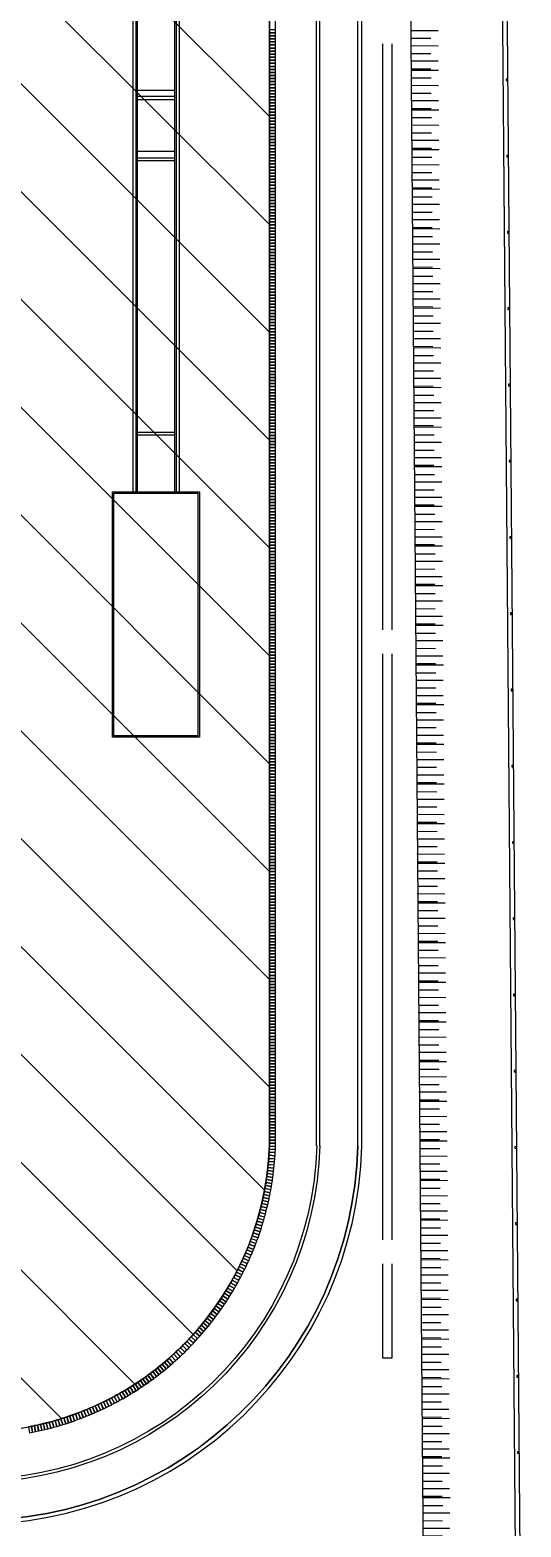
# Model space of a CAD drawing. Header units: inches. Extents: x 542650 to 544515, y 9574150 to 9574595.
# Drawn here: x 544431.55 to 544447.65, y 9574462.69 to 9574511.77 of the extents above; entities that cross this region are included whole.
import ezdxf

# ---------------------------------------------------------------- set-up
doc = ezdxf.new("R2010")
doc.units = ezdxf.units.IN
doc.header["$MEASUREMENT"] = 0
doc.layers.add('I-ARQ', color=8, linetype='Continuous')
doc.layers.add('SANIT', color=3, linetype='Continuous')

# ---------------------------------------------------------------- blocks, each defined once
blk = doc.blocks.new('TALUDE 02')
at = {"layer": 'I-ARQ'}
for p, q in [((-0.5, -0.006), (-0.507, 0.645)), ((-0.243, -0.013), (-0.253, 0.89)), ((0, 0), (-0.007, 0.651)), ((0.257, -0.007), (0.247, 0.895)), ((0.5, 0.006), (0.493, 0.657)), ((0.757, -0.001), (0.747, 0.901))]:
    blk.add_line(p, q, dxfattribs=at)
blk = doc.blocks.new('CERCA')
blk.add_lwpolyline([(-0.025, 0), (0.025, 0), (0.025, -0.06), (-0.025, -0.06)], close=True)
blk = doc.blocks.new('PISO TIJOLINHO')
at = {"layer": 'I-ARQ'}
blk.add_lwpolyline([(-0.05, 0), (-0.05, 0.2), (0.05, 0.2), (0.05, 0)], close=True, dxfattribs=at)
blk = doc.blocks.new('BL PRAÇA')
at = {"layer": 'I-ARQ'}
for p, q in [((464467.816, 9296021.999), (464370.56, 9296022.78)), ((464386.13, 9296020.756), (464454.302, 9296020.756)), ((464386.13, 9296020.626), (464454.302, 9296020.626)), ((464386.147, 9296019.376), (464454.285, 9296019.376)), ((464386.148, 9296019.276), (464454.283, 9296019.276)), ((464386.167, 9296017.926), (464454.264, 9296017.926)), ((464386.167, 9296017.726), (464454.261, 9296017.726))]:
    blk.add_line(p, q, dxfattribs=at)
for points in [[(464368.831, 9296025.977), (464470.316, 9296025.139)], [(464418.306, 9295898.619), (464371.786, 9295906.647), (464368.831, 9296025.977), (464470.316, 9296025.139), (464470.316, 9295889.644), (464428.161, 9295896.919)], [(464371.933, 9295906.774), (464368.985, 9296025.826), (464470.166, 9296024.99), (464470.166, 9295889.822)], [(464418.332, 9295898.767), (464371.933, 9295906.774), (464368.985, 9296025.826), (464470.166, 9296024.99), (464470.166, 9295889.822), (464428.186, 9295897.066)]]:
    blk.add_lwpolyline(points, dxfattribs=at)
for points in [[(464402.925, 9295918, -0.22074), (464380.66, 9295917.946, -0.071297), (464379.065, 9295918.979, -0.143294), (464377.036, 9295922.149, -0.071289), (464376.766, 9295924.031), (464376.766, 9296008.031, -0.405192), (464386.167, 9296017.726), (464454.256, 9296017.727, -0.405471), (464463.666, 9296008.031), (464463.666, 9295908.031, -0.292611), (464459.772, 9295901.946, -0.170288), (464454.651, 9295901.46, -0.170293), (464450.348, 9295904.278, 0.384147), (464439.642, 9295906.268, 0.384145), (464436.554, 9295895.825), (464428.023, 9295897.297), (464427.929, 9295896.755), (464470.516, 9295889.407), (464470.516, 9296024.938), (464472.366, 9296024.931)], [(464381.474, 9295917.262, -1.627198), (464373.736, 9295913.468), (464373.736, 9296007.924, -0.408852), (464386.126, 9296020.756, -0.408852)], [(464380.535, 9295917.674, -1.841362), (464373.866, 9295913.468), (464373.866, 9296007.925, -0.408864), (464386.13, 9296020.626, -0.013343)]]:
    blk.add_lwpolyline(points, format="xyb", dxfattribs=at)
for radius, start, end in [(12.6, 91.5289, 180.4805), (11.35, 91.6102, 180.3786), (11.25, 91.6173, 180)]:
    blk.add_arc((464386.466, 9296008.031), radius, start, end, dxfattribs=at)
for name, p, rotation in [('CERCA', (464376.092, 9296025.917), 359.5269783045455), ('CERCA', (464378.592, 9296025.896), 359.5269783045455), ('CERCA', (464381.092, 9296025.876), 359.5269783045455), ('CERCA', (464383.592, 9296025.855), 359.5269783045455), ('CERCA', (464386.092, 9296025.835), 359.5269783045455), ('CERCA', (464388.592, 9296025.814), 359.5269783045455), ('CERCA', (464391.092, 9296025.793), 359.5269783045455), ('CERCA', (464393.592, 9296025.773), 359.5269783045455), ('CERCA', (464396.092, 9296025.752), 359.5269783045455), ('CERCA', (464398.592, 9296025.731), 359.5269783045455), ('CERCA', (464401.092, 9296025.711), 359.5269783045455), ('CERCA', (464403.592, 9296025.69), 359.5269783045455), ('CERCA', (464406.091, 9296025.669), 359.5269783045455), ('CERCA', (464408.591, 9296025.649), 359.5269783045455), ('CERCA', (464411.091, 9296025.628), 359.5269783045455), ('CERCA', (464413.591, 9296025.608), 359.5269783045455), ('CERCA', (464416.091, 9296025.587), 359.5269783045455), ('CERCA', (464418.591, 9296025.566), 359.5269783045455), ('CERCA', (464421.091, 9296025.546), 359.5269783045455), ('TALUDE 02', (464373.858, 9296022.754), 359.5398975895657), ('TALUDE 02', (464375.158, 9296022.743), 359.5398975895657), ('TALUDE 02', (464376.458, 9296022.733), 359.5398975895657), ('TALUDE 02', (464377.758, 9296022.722), 359.5398975895657), ('TALUDE 02', (464379.058, 9296022.712), 359.5398975895657), ('TALUDE 02', (464380.358, 9296022.701), 359.5398975895657), ('TALUDE 02', (464381.658, 9296022.691), 359.5398975895657), ('TALUDE 02', (464382.958, 9296022.68), 359.5398975895657), ('TALUDE 02', (464384.258, 9296022.67), 359.5398975895657), ('TALUDE 02', (464385.558, 9296022.66), 359.5398975895657), ('TALUDE 02', (464386.858, 9296022.649), 359.5398975895657), ('TALUDE 02', (464388.158, 9296022.639), 359.5398975895657), ('TALUDE 02', (464389.458, 9296022.628), 359.5398975895657), ('TALUDE 02', (464390.758, 9296022.618), 359.5398975895657), ('TALUDE 02', (464392.058, 9296022.607), 359.5398975895657), ('TALUDE 02', (464393.358, 9296022.597), 359.5398975895657), ('TALUDE 02', (464394.658, 9296022.587), 359.5398975895657), ('TALUDE 02', (464395.957, 9296022.576), 359.5398975895657), ('TALUDE 02', (464397.257, 9296022.566), 359.5398975895657), ('TALUDE 02', (464398.557, 9296022.555), 359.5398975895657), ('TALUDE 02', (464399.857, 9296022.545), 359.5398975895657), ('TALUDE 02', (464401.157, 9296022.534), 359.5398975895657), ('TALUDE 02', (464402.457, 9296022.524), 359.5398975895657), ('TALUDE 02', (464403.757, 9296022.513), 359.5398975895657), ('TALUDE 02', (464405.057, 9296022.503), 359.5398975895657), ('TALUDE 02', (464406.357, 9296022.493), 359.5398975895657), ('TALUDE 02', (464407.657, 9296022.482), 359.5398975895657), ('TALUDE 02', (464408.957, 9296022.472), 359.5398975895657), ('TALUDE 02', (464410.257, 9296022.461), 359.5398975895657), ('TALUDE 02', (464411.557, 9296022.451), 359.5398975895657), ('TALUDE 02', (464412.857, 9296022.44), 359.5398975895657), ('TALUDE 02', (464414.157, 9296022.43), 359.5398975895657), ('TALUDE 02', (464415.457, 9296022.419), 359.5398975895657), ('TALUDE 02', (464416.757, 9296022.409), 359.5398975895657), ('TALUDE 02', (464418.057, 9296022.399), 359.5398975895657), ('TALUDE 02', (464419.357, 9296022.388), 359.5398975895657), ('TALUDE 02', (464420.657, 9296022.378), 359.5398975895657), ('TALUDE 02', (464421.957, 9296022.367), 359.5398975895657), ('PISO TIJOLINHO', (464384.498, 9296017.529), 11.70396474823891), ('PISO TIJOLINHO', (464384.597, 9296017.549), 11.11330157763371), ('PISO TIJOLINHO', (464384.695, 9296017.568), 10.52263840702832), ('PISO TIJOLINHO', (464384.793, 9296017.586), 9.931975236423108), ('PISO TIJOLINHO', (464384.892, 9296017.602), 9.341312065817812), ('PISO TIJOLINHO', (464384.99, 9296017.618), 8.750648895212507), ('PISO TIJOLINHO', (464385.089, 9296017.633), 8.15998572460729), ('PISO TIJOLINHO', (464385.188, 9296017.647), 7.569322554001993), ('PISO TIJOLINHO', (464385.288, 9296017.659), 6.978659383396767), ('PISO TIJOLINHO', (464385.387, 9296017.671), 6.387996212791469), ('PISO TIJOLINHO', (464385.486, 9296017.681), 5.797333042186247), ('PISO TIJOLINHO', (464385.586, 9296017.691), 5.206669871580953), ('PISO TIJOLINHO', (464385.686, 9296017.7), 4.616006700975738), ('PISO TIJOLINHO', (464385.785, 9296017.707), 4.025343530370436), ('PISO TIJOLINHO', (464385.885, 9296017.714), 3.434680359765218), ('PISO TIJOLINHO', (464385.985, 9296017.719), 2.844017189159919), ('PISO TIJOLINHO', (464386.085, 9296017.724), 2.253354018554619), ('PISO TIJOLINHO', (464386.185, 9296017.726), 0.0001131311173379733), ('PISO TIJOLINHO', (464386.285, 9296017.726), 0.0001131311173379733), ('PISO TIJOLINHO', (464386.385, 9296017.726), 0.0001131311173379733), ('PISO TIJOLINHO', (464386.485, 9296017.726), 0.0001131311173379733), ('PISO TIJOLINHO', (464386.585, 9296017.726), 0.0001131311173379733), ('PISO TIJOLINHO', (464386.685, 9296017.726), 0.0001131311173379733), ('PISO TIJOLINHO', (464386.785, 9296017.726), 0.0001131311173379733), ('PISO TIJOLINHO', (464386.885, 9296017.726), 0.0001131311173379733), ('PISO TIJOLINHO', (464386.985, 9296017.726), 0.0001131311173379733), ('PISO TIJOLINHO', (464387.085, 9296017.726), 0.0001131311173379733), ('PISO TIJOLINHO', (464387.185, 9296017.726), 0.0001131311173379733), ('PISO TIJOLINHO', (464387.285, 9296017.726), 0.0001131311173379733), ('PISO TIJOLINHO', (464387.385, 9296017.726), 0.0001131311173379733), ('PISO TIJOLINHO', (464387.485, 9296017.726), 0.0001131311173379733), ('PISO TIJOLINHO', (464387.585, 9296017.726), 0.0001131311173379733), ('PISO TIJOLINHO', (464387.685, 9296017.726), 0.0001131311173379733), ('PISO TIJOLINHO', (464387.785, 9296017.726), 0.0001131311173379733), ('PISO TIJOLINHO', (464387.885, 9296017.726), 0.0001131311173379733), ('PISO TIJOLINHO', (464387.985, 9296017.726), 0.0001131311173379733), ('PISO TIJOLINHO', (464388.085, 9296017.726), 0.0001131311173379733), ('PISO TIJOLINHO', (464388.185, 9296017.726), 0.0001131311173379733), ('PISO TIJOLINHO', (464388.285, 9296017.726), 0.0001131311173379733), ('PISO TIJOLINHO', (464388.385, 9296017.726), 0.0001131311173379733), ('PISO TIJOLINHO', (464388.485, 9296017.726), 0.0001131311173379733), ('PISO TIJOLINHO', (464388.585, 9296017.726), 0.0001131311173379733), ('PISO TIJOLINHO', (464388.685, 9296017.726), 0.0001131311173379733), ('PISO TIJOLINHO', (464388.785, 9296017.726), 0.0001131311173379733), ('PISO TIJOLINHO', (464388.885, 9296017.726), 0.0001131311173379733), ('PISO TIJOLINHO', (464388.985, 9296017.726), 0.0001131311173379733), ('PISO TIJOLINHO', (464389.085, 9296017.726), 0.0001131311173379733), ('PISO TIJOLINHO', (464389.185, 9296017.726), 0.0001131311173379733), ('PISO TIJOLINHO', (464389.285, 9296017.726), 0.0001131311173379733), ('PISO TIJOLINHO', (464389.385, 9296017.726), 0.0001131311173379733), ('PISO TIJOLINHO', (464389.485, 9296017.726), 0.0001131311173379733), ('PISO TIJOLINHO', (464389.585, 9296017.726), 0.0001131311173379733), ('PISO TIJOLINHO', (464389.685, 9296017.726), 0.0001131311173379733), ('PISO TIJOLINHO', (464389.785, 9296017.726), 0.0001131311173379733), ('PISO TIJOLINHO', (464389.885, 9296017.726), 0.0001131311173379733), ('PISO TIJOLINHO', (464389.985, 9296017.726), 0.0001131311173379733), ('PISO TIJOLINHO', (464390.085, 9296017.726), 0.0001131311173379733), ('PISO TIJOLINHO', (464390.185, 9296017.726), 0.0001131311173379733), ('PISO TIJOLINHO', (464390.285, 9296017.726), 0.0001131311173379733), ('PISO TIJOLINHO', (464390.385, 9296017.726), 0.0001131311173379733), ('PISO TIJOLINHO', (464390.485, 9296017.726), 0.0001131311173379733), ('PISO TIJOLINHO', (464390.585, 9296017.726), 0.0001131311173379733), ('PISO TIJOLINHO', (464390.685, 9296017.726), 0.0001131311173379733), ('PISO TIJOLINHO', (464390.785, 9296017.726), 0.0001131311173379733), ('PISO TIJOLINHO', (464390.885, 9296017.726), 0.0001131311173379733), ('PISO TIJOLINHO', (464390.985, 9296017.726), 0.0001131311173379733), ('PISO TIJOLINHO', (464391.085, 9296017.726), 0.0001131311173379733), ('PISO TIJOLINHO', (464391.185, 9296017.726), 0.0001131311173379733), ('PISO TIJOLINHO', (464391.285, 9296017.726), 0.0001131311173379733), ('PISO TIJOLINHO', (464391.385, 9296017.726), 0.0001131311173379733), ('PISO TIJOLINHO', (464391.485, 9296017.726), 0.0001131311173379733), ('PISO TIJOLINHO', (464391.585, 9296017.726), 0.0001131311173379733), ('PISO TIJOLINHO', (464391.685, 9296017.726), 0.0001131311173379733), ('PISO TIJOLINHO', (464391.785, 9296017.726), 0.0001131311173379733), ('PISO TIJOLINHO', (464391.885, 9296017.726), 0.0001131311173379733), ('PISO TIJOLINHO', (464391.985, 9296017.726), 0.0001131311173379733), ('PISO TIJOLINHO', (464392.085, 9296017.726), 0.0001131311173379733), ('PISO TIJOLINHO', (464392.185, 9296017.726), 0.0001131311173379733), ('PISO TIJOLINHO', (464392.285, 9296017.726), 0.0001131311173379733), ('PISO TIJOLINHO', (464392.385, 9296017.726), 0.0001131311173379733), ('PISO TIJOLINHO', (464392.485, 9296017.726), 0.0001131311173379733), ('PISO TIJOLINHO', (464392.585, 9296017.726), 0.0001131311173379733), ('PISO TIJOLINHO', (464392.685, 9296017.726), 0.0001131311173379733), ('PISO TIJOLINHO', (464392.785, 9296017.726), 0.0001131311173379733), ('PISO TIJOLINHO', (464392.885, 9296017.726), 0.0001131311173379733), ('PISO TIJOLINHO', (464392.985, 9296017.726), 0.0001131311173379733), ('PISO TIJOLINHO', (464393.085, 9296017.726), 0.0001131311173379733), ('PISO TIJOLINHO', (464393.185, 9296017.726), 0.0001131311173379733), ('PISO TIJOLINHO', (464393.285, 9296017.726), 0.0001131311173379733), ('PISO TIJOLINHO', (464393.385, 9296017.726), 0.0001131311173379733), ('PISO TIJOLINHO', (464393.485, 9296017.726), 0.0001131311173379733), ('PISO TIJOLINHO', (464393.585, 9296017.726), 0.0001131311173379733), ('PISO TIJOLINHO', (464393.685, 9296017.726), 0.0001131311173379733), ('PISO TIJOLINHO', (464393.785, 9296017.726), 0.0001131311173379733), ('PISO TIJOLINHO', (464393.885, 9296017.726), 0.0001131311173379733), ('PISO TIJOLINHO', (464393.985, 9296017.726), 0.0001131311173379733), ('PISO TIJOLINHO', (464394.085, 9296017.726), 0.0001131311173379733), ('PISO TIJOLINHO', (464394.185, 9296017.726), 0.0001131311173379733), ('PISO TIJOLINHO', (464394.285, 9296017.726), 0.0001131311173379733), ('PISO TIJOLINHO', (464394.385, 9296017.726), 0.0001131311173379733), ('PISO TIJOLINHO', (464394.485, 9296017.726), 0.0001131311173379733), ('PISO TIJOLINHO', (464394.585, 9296017.726), 0.0001131311173379733), ('PISO TIJOLINHO', (464394.685, 9296017.726), 0.0001131311173379733), ('PISO TIJOLINHO', (464394.785, 9296017.726), 0.0001131311173379733), ('PISO TIJOLINHO', (464394.885, 9296017.726), 0.0001131311173379733), ('PISO TIJOLINHO', (464394.985, 9296017.726), 0.0001131311173379733), ('PISO TIJOLINHO', (464395.085, 9296017.726), 0.0001131311173379733), ('PISO TIJOLINHO', (464395.185, 9296017.726), 0.0001131311173379733), ('PISO TIJOLINHO', (464395.285, 9296017.726), 0.0001131311173379733), ('PISO TIJOLINHO', (464395.385, 9296017.726), 0.0001131311173379733), ('PISO TIJOLINHO', (464395.485, 9296017.726), 0.0001131311173379733), ('PISO TIJOLINHO', (464395.585, 9296017.726), 0.0001131311173379733), ('PISO TIJOLINHO', (464395.685, 9296017.726), 0.0001131311173379733), ('PISO TIJOLINHO', (464395.785, 9296017.726), 0.0001131311173379733), ('PISO TIJOLINHO', (464395.885, 9296017.726), 0.0001131311173379733), ('PISO TIJOLINHO', (464395.985, 9296017.726), 0.0001131311173379733), ('PISO TIJOLINHO', (464396.085, 9296017.726), 0.0001131311173379733), ('PISO TIJOLINHO', (464396.185, 9296017.726), 0.0001131311173379733), ('PISO TIJOLINHO', (464396.285, 9296017.726), 0.0001131311173379733), ('PISO TIJOLINHO', (464396.385, 9296017.726), 0.0001131311173379733), ('PISO TIJOLINHO', (464396.485, 9296017.726), 0.0001131311173379733), ('PISO TIJOLINHO', (464396.585, 9296017.726), 0.0001131311173379733), ('PISO TIJOLINHO', (464396.685, 9296017.726), 0.0001131311173379733), ('PISO TIJOLINHO', (464396.785, 9296017.726), 0.0001131311173379733), ('PISO TIJOLINHO', (464396.885, 9296017.726), 0.0001131311173379733), ('PISO TIJOLINHO', (464396.985, 9296017.726), 0.0001131311173379733), ('PISO TIJOLINHO', (464397.085, 9296017.726), 0.0001131311173379733), ('PISO TIJOLINHO', (464397.185, 9296017.726), 0.0001131311173379733), ('PISO TIJOLINHO', (464397.285, 9296017.726), 0.0001131311173379733), ('PISO TIJOLINHO', (464397.385, 9296017.726), 0.0001131311173379733), ('PISO TIJOLINHO', (464397.485, 9296017.726), 0.0001131311173379733), ('PISO TIJOLINHO', (464397.585, 9296017.726), 0.0001131311173379733), ('PISO TIJOLINHO', (464397.685, 9296017.726), 0.0001131311173379733), ('PISO TIJOLINHO', (464397.785, 9296017.726), 0.0001131311173379733), ('PISO TIJOLINHO', (464397.885, 9296017.726), 0.0001131311173379733), ('PISO TIJOLINHO', (464397.985, 9296017.726), 0.0001131311173379733), ('PISO TIJOLINHO', (464398.085, 9296017.726), 0.0001131311173379733), ('PISO TIJOLINHO', (464398.185, 9296017.726), 0.0001131311173379733), ('PISO TIJOLINHO', (464398.285, 9296017.726), 0.0001131311173379733), ('PISO TIJOLINHO', (464398.385, 9296017.726), 0.0001131311173379733), ('PISO TIJOLINHO', (464398.485, 9296017.726), 0.0001131311173379733), ('PISO TIJOLINHO', (464398.585, 9296017.726), 0.0001131311173379733), ('PISO TIJOLINHO', (464398.685, 9296017.726), 0.0001131311173379733), ('PISO TIJOLINHO', (464398.785, 9296017.726), 0.0001131311173379733), ('PISO TIJOLINHO', (464398.885, 9296017.726), 0.0001131311173379733), ('PISO TIJOLINHO', (464398.985, 9296017.726), 0.0001131311173379733), ('PISO TIJOLINHO', (464399.085, 9296017.726), 0.0001131311173379733), ('PISO TIJOLINHO', (464399.185, 9296017.726), 0.0001131311173379733), ('PISO TIJOLINHO', (464399.285, 9296017.726), 0.0001131311173379733), ('PISO TIJOLINHO', (464399.385, 9296017.726), 0.0001131311173379733), ('PISO TIJOLINHO', (464399.485, 9296017.726), 0.0001131311173379733), ('PISO TIJOLINHO', (464399.585, 9296017.726), 0.0001131311173379733), ('PISO TIJOLINHO', (464399.685, 9296017.726), 0.0001131311173379733), ('PISO TIJOLINHO', (464399.785, 9296017.726), 0.0001131311173379733), ('PISO TIJOLINHO', (464399.885, 9296017.726), 0.0001131311173379733), ('PISO TIJOLINHO', (464399.985, 9296017.726), 0.0001131311173379733), ('PISO TIJOLINHO', (464400.085, 9296017.726), 0.0001131311173379733), ('PISO TIJOLINHO', (464400.185, 9296017.726), 0.0001131311173379733), ('PISO TIJOLINHO', (464400.285, 9296017.726), 0.0001131311173379733), ('PISO TIJOLINHO', (464400.385, 9296017.726), 0.0001131311173379733), ('PISO TIJOLINHO', (464400.485, 9296017.726), 0.0001131311173379733), ('PISO TIJOLINHO', (464400.585, 9296017.726), 0.0001131311173379733), ('PISO TIJOLINHO', (464400.685, 9296017.726), 0.0001131311173379733), ('PISO TIJOLINHO', (464400.785, 9296017.726), 0.0001131311173379733), ('PISO TIJOLINHO', (464400.885, 9296017.726), 0.0001131311173379733), ('PISO TIJOLINHO', (464400.985, 9296017.726), 0.0001131311173379733), ('PISO TIJOLINHO', (464401.085, 9296017.726), 0.0001131311173379733), ('PISO TIJOLINHO', (464401.185, 9296017.726), 0.0001131311173379733), ('PISO TIJOLINHO', (464401.285, 9296017.726), 0.0001131311173379733), ('PISO TIJOLINHO', (464401.385, 9296017.726), 0.0001131311173379733), ('PISO TIJOLINHO', (464401.485, 9296017.726), 0.0001131311173379733), ('PISO TIJOLINHO', (464401.585, 9296017.726), 0.0001131311173379733), ('PISO TIJOLINHO', (464401.685, 9296017.726), 0.0001131311173379733), ('PISO TIJOLINHO', (464401.785, 9296017.726), 0.0001131311173379733), ('PISO TIJOLINHO', (464401.885, 9296017.726), 0.0001131311173379733), ('PISO TIJOLINHO', (464401.985, 9296017.726), 0.0001131311173379733), ('PISO TIJOLINHO', (464402.085, 9296017.726), 0.0001131311173379733), ('PISO TIJOLINHO', (464402.185, 9296017.726), 0.0001131311173379733), ('PISO TIJOLINHO', (464402.285, 9296017.726), 0.0001131311173379733), ('PISO TIJOLINHO', (464402.385, 9296017.726), 0.0001131311173379733), ('PISO TIJOLINHO', (464402.485, 9296017.726), 0.0001131311173379733), ('PISO TIJOLINHO', (464402.585, 9296017.726), 0.0001131311173379733), ('PISO TIJOLINHO', (464402.685, 9296017.726), 0.0001131311173379733), ('PISO TIJOLINHO', (464402.785, 9296017.726), 0.0001131311173379733), ('PISO TIJOLINHO', (464402.885, 9296017.726), 0.0001131311173379733), ('PISO TIJOLINHO', (464402.985, 9296017.726), 0.0001131311173379733), ('PISO TIJOLINHO', (464403.085, 9296017.726), 0.0001131311173379733), ('PISO TIJOLINHO', (464403.185, 9296017.726), 0.0001131311173379733), ('PISO TIJOLINHO', (464403.285, 9296017.726), 0.0001131311173379733), ('PISO TIJOLINHO', (464403.385, 9296017.726), 0.0001131311173379733), ('PISO TIJOLINHO', (464403.485, 9296017.726), 0.0001131311173379733), ('PISO TIJOLINHO', (464403.585, 9296017.726), 0.0001131311173379733), ('PISO TIJOLINHO', (464403.685, 9296017.726), 0.0001131311173379733), ('PISO TIJOLINHO', (464403.785, 9296017.726), 0.0001131311173379733), ('PISO TIJOLINHO', (464403.885, 9296017.726), 0.0001131311173379733), ('PISO TIJOLINHO', (464403.985, 9296017.726), 0.0001131311173379733), ('PISO TIJOLINHO', (464404.085, 9296017.726), 0.0001131311173379733), ('PISO TIJOLINHO', (464404.185, 9296017.726), 0.0001131311173379733), ('PISO TIJOLINHO', (464404.285, 9296017.726), 0.0001131311173379733), ('PISO TIJOLINHO', (464404.385, 9296017.726), 0.0001131311173379733), ('PISO TIJOLINHO', (464404.485, 9296017.726), 0.0001131311173379733), ('PISO TIJOLINHO', (464404.585, 9296017.726), 0.0001131311173379733), ('PISO TIJOLINHO', (464404.685, 9296017.726), 0.0001131311173379733), ('PISO TIJOLINHO', (464404.785, 9296017.726), 0.0001131311173379733), ('PISO TIJOLINHO', (464404.885, 9296017.726), 0.0001131311173379733), ('PISO TIJOLINHO', (464404.985, 9296017.726), 0.0001131311173379733), ('PISO TIJOLINHO', (464405.085, 9296017.726), 0.0001131311173379733), ('PISO TIJOLINHO', (464405.185, 9296017.726), 0.0001131311173379733), ('PISO TIJOLINHO', (464405.285, 9296017.726), 0.0001131311173379733), ('PISO TIJOLINHO', (464405.385, 9296017.726), 0.0001131311173379733), ('PISO TIJOLINHO', (464405.485, 9296017.726), 0.0001131311173379733), ('PISO TIJOLINHO', (464405.585, 9296017.726), 0.0001131311173379733), ('PISO TIJOLINHO', (464405.685, 9296017.726), 0.0001131311173379733), ('PISO TIJOLINHO', (464405.785, 9296017.726), 0.0001131311173379733), ('PISO TIJOLINHO', (464405.885, 9296017.726), 0.0001131311173379733), ('PISO TIJOLINHO', (464405.985, 9296017.726), 0.0001131311173379733), ('PISO TIJOLINHO', (464406.085, 9296017.726), 0.0001131311173379733), ('PISO TIJOLINHO', (464406.185, 9296017.726), 0.0001131311173379733), ('PISO TIJOLINHO', (464406.285, 9296017.726), 0.0001131311173379733), ('PISO TIJOLINHO', (464406.385, 9296017.726), 0.0001131311173379733), ('PISO TIJOLINHO', (464406.485, 9296017.726), 0.0001131311173379733), ('PISO TIJOLINHO', (464406.585, 9296017.726), 0.0001131311173379733), ('PISO TIJOLINHO', (464406.685, 9296017.726), 0.0001131311173379733), ('PISO TIJOLINHO', (464406.785, 9296017.726), 0.0001131311173379733), ('PISO TIJOLINHO', (464406.885, 9296017.726), 0.0001131311173379733), ('PISO TIJOLINHO', (464406.985, 9296017.726), 0.0001131311173379733), ('PISO TIJOLINHO', (464407.085, 9296017.726), 0.0001131311173379733), ('PISO TIJOLINHO', (464407.185, 9296017.726), 0.0001131311173379733), ('PISO TIJOLINHO', (464407.285, 9296017.726), 0.0001131311173379733), ('PISO TIJOLINHO', (464407.385, 9296017.726), 0.0001131311173379733), ('PISO TIJOLINHO', (464407.485, 9296017.726), 0.0001131311173379733), ('PISO TIJOLINHO', (464407.585, 9296017.726), 0.0001131311173379733), ('PISO TIJOLINHO', (464407.685, 9296017.726), 0.0001131311173379733), ('PISO TIJOLINHO', (464407.785, 9296017.726), 0.0001131311173379733), ('PISO TIJOLINHO', (464407.885, 9296017.726), 0.0001131311173379733), ('PISO TIJOLINHO', (464407.985, 9296017.726), 0.0001131311173379733), ('PISO TIJOLINHO', (464408.085, 9296017.726), 0.0001131311173379733), ('PISO TIJOLINHO', (464408.185, 9296017.726), 0.0001131311173379733), ('PISO TIJOLINHO', (464408.285, 9296017.726), 0.0001131311173379733), ('PISO TIJOLINHO', (464408.385, 9296017.726), 0.0001131311173379733), ('PISO TIJOLINHO', (464408.485, 9296017.726), 0.0001131311173379733), ('PISO TIJOLINHO', (464408.585, 9296017.726), 0.0001131311173379733), ('PISO TIJOLINHO', (464408.685, 9296017.726), 0.0001131311173379733), ('PISO TIJOLINHO', (464408.785, 9296017.726), 0.0001131311173379733), ('PISO TIJOLINHO', (464408.885, 9296017.726), 0.0001131311173379733), ('PISO TIJOLINHO', (464408.985, 9296017.726), 0.0001131311173379733), ('PISO TIJOLINHO', (464409.085, 9296017.726), 0.0001131311173379733), ('PISO TIJOLINHO', (464409.185, 9296017.726), 0.0001131311173379733), ('PISO TIJOLINHO', (464409.285, 9296017.726), 0.0001131311173379733), ('PISO TIJOLINHO', (464409.385, 9296017.726), 0.0001131311173379733), ('PISO TIJOLINHO', (464409.485, 9296017.726), 0.0001131311173379733), ('PISO TIJOLINHO', (464409.585, 9296017.726), 0.0001131311173379733), ('PISO TIJOLINHO', (464409.685, 9296017.726), 0.0001131311173379733), ('PISO TIJOLINHO', (464409.785, 9296017.726), 0.0001131311173379733), ('PISO TIJOLINHO', (464409.885, 9296017.726), 0.0001131311173379733), ('PISO TIJOLINHO', (464409.985, 9296017.726), 0.0001131311173379733), ('PISO TIJOLINHO', (464410.085, 9296017.726), 0.0001131311173379733), ('PISO TIJOLINHO', (464410.185, 9296017.726), 0.0001131311173379733), ('PISO TIJOLINHO', (464410.285, 9296017.726), 0.0001131311173379733), ('PISO TIJOLINHO', (464410.385, 9296017.726), 0.0001131311173379733), ('PISO TIJOLINHO', (464410.485, 9296017.726), 0.0001131311173379733), ('PISO TIJOLINHO', (464410.585, 9296017.726), 0.0001131311173379733), ('PISO TIJOLINHO', (464410.685, 9296017.726), 0.0001131311173379733), ('PISO TIJOLINHO', (464410.785, 9296017.726), 0.0001131311173379733), ('PISO TIJOLINHO', (464410.885, 9296017.726), 0.0001131311173379733), ('PISO TIJOLINHO', (464410.985, 9296017.726), 0.0001131311173379733), ('PISO TIJOLINHO', (464411.085, 9296017.726), 0.0001131311173379733), ('PISO TIJOLINHO', (464411.185, 9296017.726), 0.0001131311173379733), ('PISO TIJOLINHO', (464411.285, 9296017.726), 0.0001131311173379733), ('PISO TIJOLINHO', (464411.385, 9296017.726), 0.0001131311173379733), ('PISO TIJOLINHO', (464411.485, 9296017.726), 0.0001131311173379733), ('PISO TIJOLINHO', (464411.585, 9296017.726), 0.0001131311173379733), ('PISO TIJOLINHO', (464411.685, 9296017.726), 0.0001131311173379733), ('PISO TIJOLINHO', (464411.785, 9296017.726), 0.0001131311173379733), ('PISO TIJOLINHO', (464411.885, 9296017.726), 0.0001131311173379733), ('PISO TIJOLINHO', (464411.985, 9296017.726), 0.0001131311173379733), ('PISO TIJOLINHO', (464412.085, 9296017.726), 0.0001131311173379733), ('PISO TIJOLINHO', (464412.185, 9296017.726), 0.0001131311173379733), ('PISO TIJOLINHO', (464412.285, 9296017.726), 0.0001131311173379733), ('PISO TIJOLINHO', (464412.385, 9296017.726), 0.0001131311173379733), ('PISO TIJOLINHO', (464412.485, 9296017.726), 0.0001131311173379733), ('PISO TIJOLINHO', (464412.585, 9296017.726), 0.0001131311173379733), ('PISO TIJOLINHO', (464412.685, 9296017.726), 0.0001131311173379733), ('PISO TIJOLINHO', (464412.785, 9296017.726), 0.0001131311173379733), ('PISO TIJOLINHO', (464412.885, 9296017.726), 0.0001131311173379733), ('PISO TIJOLINHO', (464412.985, 9296017.726), 0.0001131311173379733), ('PISO TIJOLINHO', (464413.085, 9296017.726), 0.0001131311173379733), ('PISO TIJOLINHO', (464413.185, 9296017.726), 0.0001131311173379733), ('PISO TIJOLINHO', (464413.285, 9296017.726), 0.0001131311173379733), ('PISO TIJOLINHO', (464413.385, 9296017.726), 0.0001131311173379733), ('PISO TIJOLINHO', (464413.485, 9296017.726), 0.0001131311173379733), ('PISO TIJOLINHO', (464413.585, 9296017.726), 0.0001131311173379733), ('PISO TIJOLINHO', (464413.685, 9296017.726), 0.0001131311173379733), ('PISO TIJOLINHO', (464413.785, 9296017.726), 0.0001131311173379733), ('PISO TIJOLINHO', (464413.885, 9296017.726), 0.0001131311173379733), ('PISO TIJOLINHO', (464413.985, 9296017.726), 0.0001131311173379733), ('PISO TIJOLINHO', (464414.085, 9296017.726), 0.0001131311173379733), ('PISO TIJOLINHO', (464414.185, 9296017.726), 0.0001131311173379733), ('PISO TIJOLINHO', (464414.285, 9296017.726), 0.0001131311173379733), ('PISO TIJOLINHO', (464414.385, 9296017.726), 0.0001131311173379733), ('PISO TIJOLINHO', (464414.485, 9296017.726), 0.0001131311173379733), ('PISO TIJOLINHO', (464414.585, 9296017.726), 0.0001131311173379733), ('PISO TIJOLINHO', (464414.685, 9296017.726), 0.0001131311173379733), ('PISO TIJOLINHO', (464414.785, 9296017.726), 0.0001131311173379733), ('PISO TIJOLINHO', (464414.885, 9296017.726), 0.0001131311173379733), ('PISO TIJOLINHO', (464414.985, 9296017.726), 0.0001131311173379733), ('PISO TIJOLINHO', (464415.085, 9296017.726), 0.0001131311173379733), ('PISO TIJOLINHO', (464415.185, 9296017.726), 0.0001131311173379733), ('PISO TIJOLINHO', (464415.285, 9296017.726), 0.0001131311173379733), ('PISO TIJOLINHO', (464415.385, 9296017.726), 0.0001131311173379733), ('PISO TIJOLINHO', (464415.485, 9296017.726), 0.0001131311173379733), ('PISO TIJOLINHO', (464415.585, 9296017.726), 0.0001131311173379733), ('PISO TIJOLINHO', (464415.685, 9296017.726), 0.0001131311173379733), ('PISO TIJOLINHO', (464415.785, 9296017.726), 0.0001131311173379733), ('PISO TIJOLINHO', (464415.885, 9296017.726), 0.0001131311173379733), ('PISO TIJOLINHO', (464415.985, 9296017.726), 0.0001131311173379733), ('PISO TIJOLINHO', (464416.085, 9296017.726), 0.0001131311173379733), ('PISO TIJOLINHO', (464416.185, 9296017.726), 0.0001131311173379733), ('PISO TIJOLINHO', (464416.285, 9296017.726), 0.0001131311173379733), ('PISO TIJOLINHO', (464416.385, 9296017.726), 0.0001131311173379733), ('PISO TIJOLINHO', (464416.485, 9296017.726), 0.0001131311173379733), ('PISO TIJOLINHO', (464416.585, 9296017.726), 0.0001131311173379733), ('PISO TIJOLINHO', (464416.685, 9296017.726), 0.0001131311173379733), ('PISO TIJOLINHO', (464416.785, 9296017.726), 0.0001131311173379733), ('PISO TIJOLINHO', (464416.885, 9296017.726), 0.0001131311173379733), ('PISO TIJOLINHO', (464416.985, 9296017.726), 0.0001131311173379733), ('PISO TIJOLINHO', (464417.085, 9296017.726), 0.0001131311173379733), ('PISO TIJOLINHO', (464417.185, 9296017.726), 0.0001131311173379733), ('PISO TIJOLINHO', (464417.285, 9296017.726), 0.0001131311173379733), ('PISO TIJOLINHO', (464417.385, 9296017.726), 0.0001131311173379733), ('PISO TIJOLINHO', (464417.485, 9296017.726), 0.0001131311173379733), ('PISO TIJOLINHO', (464417.585, 9296017.726), 0.0001131311173379733), ('PISO TIJOLINHO', (464417.685, 9296017.726), 0.0001131311173379733), ('PISO TIJOLINHO', (464417.785, 9296017.726), 0.0001131311173379733), ('PISO TIJOLINHO', (464417.885, 9296017.726), 0.0001131311173379733), ('PISO TIJOLINHO', (464417.985, 9296017.726), 0.0001131311173379733), ('PISO TIJOLINHO', (464418.085, 9296017.726), 0.0001131311173379733), ('PISO TIJOLINHO', (464418.185, 9296017.726), 0.0001131311173379733), ('PISO TIJOLINHO', (464418.285, 9296017.726), 0.0001131311173379733), ('PISO TIJOLINHO', (464418.385, 9296017.726), 0.0001131311173379733), ('PISO TIJOLINHO', (464418.485, 9296017.726), 0.0001131311173379733), ('PISO TIJOLINHO', (464418.585, 9296017.726), 0.0001131311173379733), ('PISO TIJOLINHO', (464418.685, 9296017.726), 0.0001131311173379733), ('PISO TIJOLINHO', (464418.785, 9296017.726), 0.0001131311173379733), ('PISO TIJOLINHO', (464418.885, 9296017.726), 0.0001131311173379733), ('PISO TIJOLINHO', (464418.985, 9296017.726), 0.0001131311173379733), ('PISO TIJOLINHO', (464419.085, 9296017.726), 0.0001131311173379733), ('PISO TIJOLINHO', (464419.185, 9296017.726), 0.0001131311173379733), ('PISO TIJOLINHO', (464419.285, 9296017.726), 0.0001131311173379733), ('PISO TIJOLINHO', (464419.385, 9296017.726), 0.0001131311173379733), ('PISO TIJOLINHO', (464419.485, 9296017.726), 0.0001131311173379733), ('PISO TIJOLINHO', (464419.585, 9296017.726), 0.0001131311173379733), ('PISO TIJOLINHO', (464419.685, 9296017.726), 0.0001131311173379733), ('PISO TIJOLINHO', (464419.785, 9296017.726), 0.0001131311173379733), ('PISO TIJOLINHO', (464419.885, 9296017.726), 0.0001131311173379733), ('PISO TIJOLINHO', (464419.985, 9296017.726), 0.0001131311173379733), ('PISO TIJOLINHO', (464420.085, 9296017.726), 0.0001131311173379733), ('PISO TIJOLINHO', (464420.185, 9296017.726), 0.0001131311173379733), ('PISO TIJOLINHO', (464420.285, 9296017.726), 0.0001131311173379733), ('PISO TIJOLINHO', (464420.385, 9296017.726), 0.0001131311173379733), ('PISO TIJOLINHO', (464420.485, 9296017.726), 0.0001131311173379733), ('PISO TIJOLINHO', (464420.585, 9296017.726), 0.0001131311173379733), ('PISO TIJOLINHO', (464420.685, 9296017.726), 0.0001131311173379733), ('PISO TIJOLINHO', (464420.785, 9296017.726), 0.0001131311173379733), ('PISO TIJOLINHO', (464420.885, 9296017.726), 0.0001131311173379733), ('PISO TIJOLINHO', (464420.985, 9296017.726), 0.0001131311173379733), ('PISO TIJOLINHO', (464421.085, 9296017.726), 0.0001131311173379733), ('PISO TIJOLINHO', (464421.185, 9296017.726), 0.0001131311173379733), ('PISO TIJOLINHO', (464421.285, 9296017.726), 0.0001131311173379733), ('PISO TIJOLINHO', (464421.385, 9296017.726), 0.0001131311173379733), ('PISO TIJOLINHO', (464421.485, 9296017.726), 0.0001131311173379733), ('PISO TIJOLINHO', (464421.585, 9296017.726), 0.0001131311173379733), ('PISO TIJOLINHO', (464421.685, 9296017.726), 0.0001131311173379733), ('PISO TIJOLINHO', (464421.785, 9296017.726), 0.0001131311173379733), ('PISO TIJOLINHO', (464421.885, 9296017.726), 0.0001131311173379733), ('PISO TIJOLINHO', (464421.985, 9296017.726), 0.0001131311173379733), ('PISO TIJOLINHO', (464422.085, 9296017.726), 0.0001131311173379733), ('PISO TIJOLINHO', (464422.185, 9296017.726), 0.0001131311173379733), ('PISO TIJOLINHO', (464422.285, 9296017.726), 0.0001131311173379733), ('PISO TIJOLINHO', (464422.385, 9296017.726), 0.0001131311173379733), ('PISO TIJOLINHO', (464422.485, 9296017.726), 0.0001131311173379733), ('PISO TIJOLINHO', (464422.585, 9296017.726), 0.0001131311173379733), ('PISO TIJOLINHO', (464422.685, 9296017.726), 0.0001131311173379733), ('PISO TIJOLINHO', (464382.872, 9296017.041), 21.74523864852836), ('PISO TIJOLINHO', (464382.966, 9296017.077), 21.15457547792316), ('PISO TIJOLINHO', (464383.059, 9296017.113), 20.56391230731785), ('PISO TIJOLINHO', (464383.153, 9296017.148), 19.97324913671263), ('PISO TIJOLINHO', (464383.247, 9296017.181), 19.38258596610733), ('PISO TIJOLINHO', (464383.341, 9296017.214), 18.79192279550211), ('PISO TIJOLINHO', (464383.436, 9296017.246), 18.2012596248968), ('PISO TIJOLINHO', (464383.531, 9296017.276), 17.61059645429159), ('PISO TIJOLINHO', (464383.627, 9296017.306), 17.01993328368629), ('PISO TIJOLINHO', (464383.723, 9296017.335), 16.42927011308099), ('PISO TIJOLINHO', (464383.819, 9296017.363), 15.83860694247577), ('PISO TIJOLINHO', (464383.915, 9296017.39), 15.24794377187048), ('PISO TIJOLINHO', (464384.012, 9296017.415), 14.65728060126526), ('PISO TIJOLINHO', (464384.109, 9296017.44), 14.06661743065996), ('PISO TIJOLINHO', (464384.206, 9296017.464), 13.47595426005474), ('PISO TIJOLINHO', (464384.303, 9296017.487), 12.88529108944944), ('PISO TIJOLINHO', (464384.401, 9296017.509), 12.29462791884422), ('PISO TIJOLINHO', (464381.876, 9296016.576), 28.24253352518626), ('PISO TIJOLINHO', (464381.964, 9296016.623), 27.65187035458103), ('PISO TIJOLINHO', (464382.053, 9296016.669), 27.06120718397574), ('PISO TIJOLINHO', (464382.142, 9296016.714), 26.47054401337051), ('PISO TIJOLINHO', (464382.232, 9296016.758), 25.87988084276521), ('PISO TIJOLINHO', (464382.322, 9296016.801), 25.28921767215991), ('PISO TIJOLINHO', (464382.413, 9296016.844), 24.69855450155469), ('PISO TIJOLINHO', (464382.504, 9296016.885), 24.10789133094938), ('PISO TIJOLINHO', (464382.596, 9296016.925), 23.51722816034419), ('PISO TIJOLINHO', (464382.687, 9296016.965), 22.92656498973889), ('PISO TIJOLINHO', (464382.78, 9296017.003), 22.33590181913366), ('PISO TIJOLINHO', (464381.021, 9296016.059), 34.14916523123883), ('PISO TIJOLINHO', (464381.104, 9296016.114), 33.55850206063361), ('PISO TIJOLINHO', (464381.188, 9296016.169), 32.96783889002839), ('PISO TIJOLINHO', (464381.272, 9296016.223), 32.37717571942309), ('PISO TIJOLINHO', (464381.357, 9296016.276), 31.7865125488178), ('PISO TIJOLINHO', (464381.442, 9296016.328), 31.19584937821256), ('PISO TIJOLINHO', (464381.528, 9296016.38), 30.6051862076073), ('PISO TIJOLINHO', (464381.614, 9296016.43), 30.01452303700207), ('PISO TIJOLINHO', (464381.701, 9296016.48), 29.42385986639678), ('PISO TIJOLINHO', (464381.788, 9296016.528), 28.83319669579156), ('PISO TIJOLINHO', (464380.378, 9296015.583), 38.874470596081), ('PISO TIJOLINHO', (464380.456, 9296015.645), 38.28380742547569), ('PISO TIJOLINHO', (464380.535, 9296015.707), 37.69314425487048), ('PISO TIJOLINHO', (464380.615, 9296015.767), 37.10248108426518), ('PISO TIJOLINHO', (464380.695, 9296015.827), 36.51181791365995), ('PISO TIJOLINHO', (464380.775, 9296015.886), 35.92115474305466), ('PISO TIJOLINHO', (464380.857, 9296015.945), 35.33049157244944), ('PISO TIJOLINHO', (464380.939, 9296016.002), 34.73982840184413), ('PISO TIJOLINHO', (464379.85, 9296015.124), 43.00911279031784), ('PISO TIJOLINHO', (464379.923, 9296015.192), 42.41844961971253), ('PISO TIJOLINHO', (464379.997, 9296015.259), 41.82778644910731), ('PISO TIJOLINHO', (464380.072, 9296015.325), 41.23712327850202), ('PISO TIJOLINHO', (464380.148, 9296015.391), 40.64646010789674), ('PISO TIJOLINHO', (464380.224, 9296015.456), 40.05579693729152), ('PISO TIJOLINHO', (464380.301, 9296015.52), 39.46513376668619), ('PISO TIJOLINHO', (464379.355, 9296014.629), 47.14375498455461), ('PISO TIJOLINHO', (464379.424, 9296014.701), 46.55309181394941), ('PISO TIJOLINHO', (464379.493, 9296014.774), 45.9624286433441), ('PISO TIJOLINHO', (464379.563, 9296014.845), 45.37176547273889), ('PISO TIJOLINHO', (464379.633, 9296014.916), 44.78110230213358), ('PISO TIJOLINHO', (464379.705, 9296014.986), 44.19043913152835), ('PISO TIJOLINHO', (464379.777, 9296015.055), 43.59977596092305), ('PISO TIJOLINHO', (464378.961, 9296014.176), 50.68773400818623), ('PISO TIJOLINHO', (464379.025, 9296014.253), 50.09707083758092), ('PISO TIJOLINHO', (464379.089, 9296014.33), 49.50640766697563), ('PISO TIJOLINHO', (464379.155, 9296014.405), 48.91574449637044), ('PISO TIJOLINHO', (464379.221, 9296014.481), 48.32508132576514), ('PISO TIJOLINHO', (464379.288, 9296014.555), 47.73441815515992), ('PISO TIJOLINHO', (464378.596, 9296013.701), 54.23171303181778), ('PISO TIJOLINHO', (464378.654, 9296013.782), 53.6410498612125), ('PISO TIJOLINHO', (464378.714, 9296013.862), 53.05038669060728), ('PISO TIJOLINHO', (464378.775, 9296013.941), 52.45972352000197), ('PISO TIJOLINHO', (464378.836, 9296014.02), 51.86906034939675), ('PISO TIJOLINHO', (464378.898, 9296014.099), 51.27839717879146), ('PISO TIJOLINHO', (464378.26, 9296013.203), 57.77569205544936), ('PISO TIJOLINHO', (464378.314, 9296013.288), 57.18502888484403), ('PISO TIJOLINHO', (464378.369, 9296013.371), 56.5943657142388), ('PISO TIJOLINHO', (464378.424, 9296013.455), 56.00370254363355), ('PISO TIJOLINHO', (464378.48, 9296013.537), 55.41303937302833), ('PISO TIJOLINHO', (464378.538, 9296013.619), 54.82237620242302), ('PISO TIJOLINHO', (464377.956, 9296012.686), 61.3196710790809), ('PISO TIJOLINHO', (464378.005, 9296012.774), 60.72900790847567), ('PISO TIJOLINHO', (464378.054, 9296012.861), 60.13834473787038), ('PISO TIJOLINHO', (464378.104, 9296012.947), 59.54768156726519), ('PISO TIJOLINHO', (464378.155, 9296013.033), 58.95701839665985), ('PISO TIJOLINHO', (464378.207, 9296013.118), 58.36635522605455), ('PISO TIJOLINHO', (464377.728, 9296012.242), 64.27298693210724), ('PISO TIJOLINHO', (464377.771, 9296012.331), 63.68232376150193), ('PISO TIJOLINHO', (464377.816, 9296012.421), 63.09166059089673), ('PISO TIJOLINHO', (464377.862, 9296012.51), 62.50099742029143), ('PISO TIJOLINHO', (464377.909, 9296012.598), 61.91033424968619), ('PISO TIJOLINHO', (464377.522, 9296011.786), 67.22630278513358), ('PISO TIJOLINHO', (464377.561, 9296011.878), 66.63563961452826), ('PISO TIJOLINHO', (464377.602, 9296011.969), 66.04497644392303), ('PISO TIJOLINHO', (464377.643, 9296012.06), 65.45431327331777), ('PISO TIJOLINHO', (464377.685, 9296012.151), 64.86365010271244), ('PISO TIJOLINHO', (464377.341, 9296011.32), 70.17961863815982), ('PISO TIJOLINHO', (464377.375, 9296011.414), 69.5889554675546), ('PISO TIJOLINHO', (464377.41, 9296011.507), 68.9982922969493), ('PISO TIJOLINHO', (464377.447, 9296011.6), 68.40762912634409), ('PISO TIJOLINHO', (464377.484, 9296011.693), 67.81696595573881), ('PISO TIJOLINHO', (464377.155, 9296010.75), 73.72359766179139), ('PISO TIJOLINHO', (464377.183, 9296010.845), 73.13293449118618), ('PISO TIJOLINHO', (464377.213, 9296010.941), 72.54227132058087), ('PISO TIJOLINHO', (464377.243, 9296011.036), 71.95160814997564), ('PISO TIJOLINHO', (464377.275, 9296011.131), 71.36094497937034), ('PISO TIJOLINHO', (464377.307, 9296011.226), 70.77028180876512), ('PISO TIJOLINHO', (464377.051, 9296010.363), 76.08625034421247), ('PISO TIJOLINHO', (464377.075, 9296010.46), 75.4955871736072), ('PISO TIJOLINHO', (464377.101, 9296010.557), 74.904924003002), ('PISO TIJOLINHO', (464377.127, 9296010.653), 74.31426083239667), ('PISO TIJOLINHO', (464376.943, 9296009.875), 79.03956619723876), ('PISO TIJOLINHO', (464376.962, 9296009.973), 78.44890302663353), ('PISO TIJOLINHO', (464376.983, 9296010.071), 77.85823985602822), ('PISO TIJOLINHO', (464377.005, 9296010.169), 77.26757668542302), ('PISO TIJOLINHO', (464377.027, 9296010.266), 76.6769135148177)]:
    blk.add_blockref(name, p, dxfattribs=dict(at, rotation=rotation))
blk = doc.blocks.new('A$C345B1117')
for p, q in [((0.665, 0), (0.665, 40)), ((0.765, 0), (0.765, 40)), ((0.815, 0), (0.815, 40)), ((2.035, 0), (2.035, 40)), ((2.085, 0), (2.085, 40)), ((2.185, 0), (2.185, 40)), ((0.815, 38.15), (2.035, 38.15)), ((0.815, 29.15), (2.035, 29.15)), ((0.815, 27.15), (2.035, 27.15)), ((0.815, 27.05), (2.035, 27.05)), ((0.815, 26.85), (2.035, 26.85)), ((0.665, 0), (2.185, 0))]:
    blk.add_line(p, q)
for points in [[(0, 48.05), (2.85, 48.05), (2.85, 40), (0, 40)], [(0.05, 48), (2.8, 48), (2.8, 40.05), (0.05, 40.05)]]:
    blk.add_lwpolyline(points, close=True)
for points in [[(2.035, 38.05), (0.815, 38.05)], [(2.035, 29.05), (0.815, 29.05)], [(0.815, 28.85), (2.035, 28.85)]]:
    blk.add_lwpolyline(points)

msp = doc.modelspace()

# ---------------------------------------------------------------- hatches: boundary and pattern name
h = msp.add_hatch()
h.set_pattern_fill('ANSI31', color=256, scale=20, angle=270, style=0)
h.set_pattern_definition([(315, (1179.8033, 467.0157), (1.76776695297, 1.76776695297), [])])
edge = h.paths.add_edge_path()
edge.add_line((544429.766, 9574465.807), (544398.407, 9574465.807))
edge.add_line((544398.407, 9574465.807), (544398.407, 9574515.297))
edge.add_line((544398.407, 9574515.297), (544398.606, 9574522.297))
edge.add_line((544398.606, 9574522.297), (544410.645, 9574522.297))
edge.add_line((544410.645, 9574522.297), (544410.645, 9574538.297))
edge.add_line((544410.645, 9574538.297), (544399.445, 9574538.297))
edge.add_line((544399.445, 9574538.297), (544399.419, 9574552.707))
edge.add_line((544399.419, 9574552.707), (544429.772, 9574552.707))
edge.add_arc((544429.701, 9574543.007), 9.7, 1.5892, 89.896)
edge.add_line((544439.397, 9574543.354), (544439.397, 9574475.176))
edge.add_arc((544429.701, 9574475.509), 9.702, 269.8317, 358.0319)

# ---------------------------------------------------------------- next in the draw order: block references
at = {"layer": 'I-ARQ', "xscale": -1, "rotation": 270}
msp.add_blockref('BL PRAÇA', (-8751578.329, 9110089.041), dxfattribs=at)

# ---------------------------------------------------------------- next in the draw order: linework, layer by layer
at = {"layer": 'I-ARQ', "elevation": -446}
for points in [[(544443.107, 9574511.314), (544443.107, 9574492.101)], [(544443.418, 9574492.101), (544443.418, 9574511.314)], [(544443.107, 9574491.314), (544443.107, 9574472.101)], [(544443.418, 9574472.101), (544443.418, 9574491.314)], [(544443.107, 9574471.314), (544443.107, 9574468.242), (544443.418, 9574468.242), (544443.418, 9574471.314)]]:
    msp.add_lwpolyline(points, dxfattribs=at)
at = {"layer": 'SANIT'}
msp.add_line((544439.397, 9574543.354), (544439.397, 9574475.176), dxfattribs=at)
msp.add_arc((544429.701, 9574475.509), 9.702, 269.8317, 358.0319, dxfattribs=at)

# ---------------------------------------------------------------- next in the draw order: block references
at = {"layer": 'I-ARQ', "rotation": 180}
msp.add_blockref('A$C345B1117', (544437.102, 9574536.632), dxfattribs=at)
msp.add_blockref('A$C345B1117', (544437.102, 9574536.632), dxfattribs=at)

doc.saveas('drawing.dxf')
